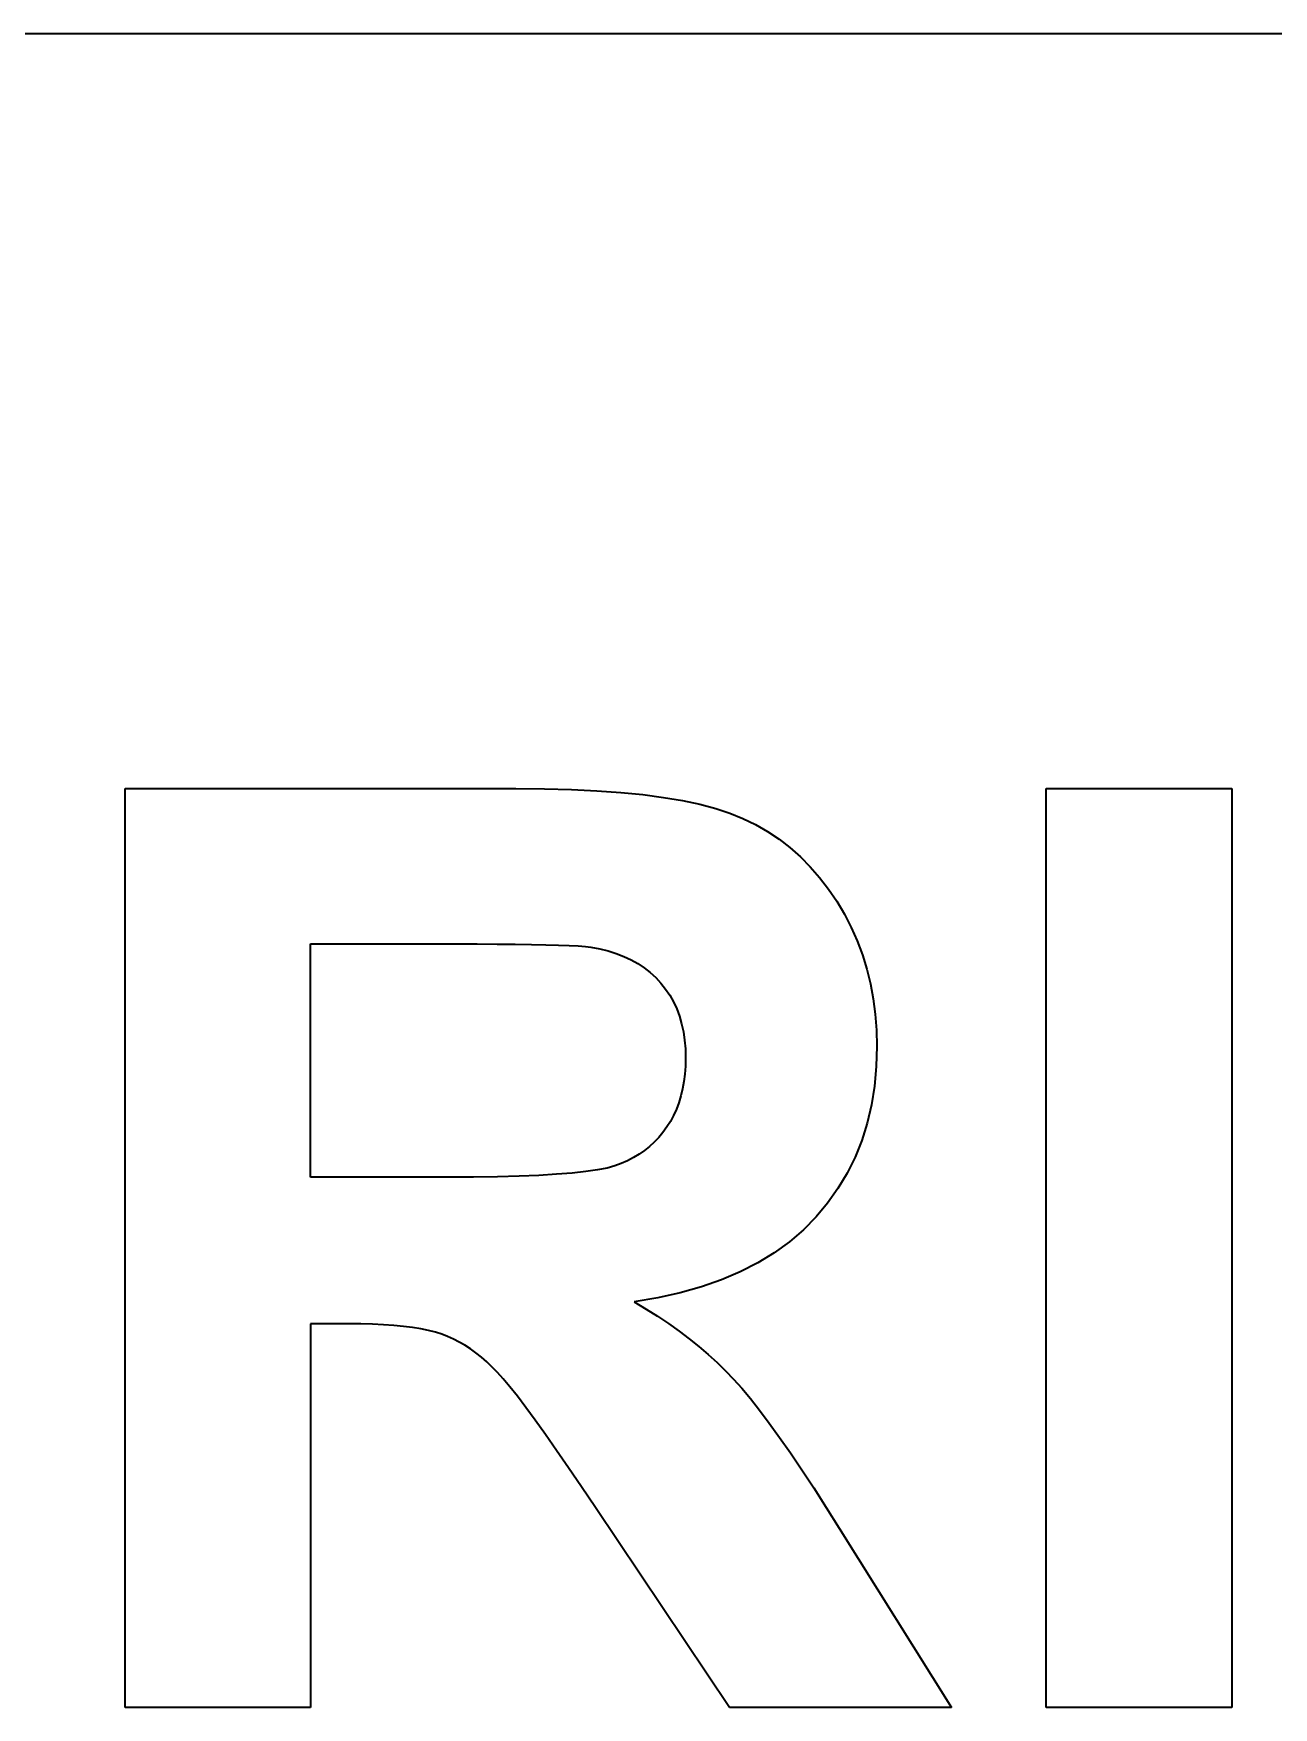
# Model space of a CAD drawing. Extents: x 23 to 587, y 4 to 413.
# Drawn here: x 255.251 to 256.6, y 166.222 to 168.044 of the extents above; entities that cross this region are included whole.
import ezdxf

# ---------------------------------------------------------------- set-up
doc = ezdxf.new("R2010")
doc.units = 0
doc.layers.get('0').update_dxf_attribs({"lineweight": 13})

# ---------------------------------------------------------------- blocks, each defined once
blk = doc.blocks.new('BLOCK7080')
at = {"color": 7, "lineweight": 35}
blk.add_line((-63, 55.05), (-17, 55.05), dxfattribs=at)
at = {"color": 7, "lineweight": 35, "ltscale": 0.021249}
blk.add_line((-26.531, 53.4071), (-25.681, 53.4071), dxfattribs=at)
at = {"color": 7, "lineweight": 35, "ltscale": 0.05}
for p, q in [((-26.531, 51.4071), (-26.531, 53.4071)), ((-24.5269, 51.4071), (-24.5269, 53.4071)), ((-24.1231, 53.4071), (-24.1231, 51.4071))]:
    blk.add_line(p, q, dxfattribs=at)
at = {"color": 7, "lineweight": 35, "ltscale": 0.001559}
blk.add_line((-25.681, 53.4071), (-25.6187, 53.4066), dxfattribs=at)
at = {"color": 7, "lineweight": 35, "ltscale": 0.001472}
blk.add_line((-25.6187, 53.4066), (-25.5598, 53.405), dxfattribs=at)
at = {"color": 7, "lineweight": 35, "ltscale": 0.001386}
blk.add_line((-25.5598, 53.405), (-25.5045, 53.4023), dxfattribs=at)
at = {"color": 7, "lineweight": 35, "ltscale": 0.010095}
for p, q in [((-24.5269, 53.4071), (-24.1231, 53.4071)), ((-24.1231, 51.4071), (-24.5269, 51.4071))]:
    blk.add_line(p, q, dxfattribs=at)
at = {"color": 7, "lineweight": 35, "ltscale": 0.0013}
blk.add_line((-25.5045, 53.4023), (-25.4526, 53.3985), dxfattribs=at)
at = {"color": 7, "lineweight": 35, "ltscale": 0.001214}
blk.add_line((-25.4526, 53.3985), (-25.4043, 53.3937), dxfattribs=at)
at = {"color": 7, "lineweight": 35, "ltscale": 0.001131}
blk.add_line((-25.4043, 53.3937), (-25.3594, 53.3877), dxfattribs=at)
at = {"color": 7, "lineweight": 35, "ltscale": 0.001048}
blk.add_line((-25.3594, 53.3877), (-25.3181, 53.3808), dxfattribs=at)
at = {"color": 7, "lineweight": 35, "ltscale": 0.000967045}
blk.add_line((-25.3181, 53.3808), (-25.2803, 53.3727), dxfattribs=at)
at = {"color": 7, "lineweight": 35, "ltscale": 0.000887936}
blk.add_line((-25.2803, 53.3727), (-25.246, 53.3635), dxfattribs=at)
at = {"color": 7, "lineweight": 35, "ltscale": 0.000811709}
blk.add_line((-25.246, 53.3635), (-25.2152, 53.3533), dxfattribs=at)
at = {"color": 7, "lineweight": 35, "ltscale": 0.000768974}
blk.add_line((-25.2152, 53.3533), (-25.1867, 53.3417), dxfattribs=at)
at = {"color": 7, "lineweight": 35, "ltscale": 0.000759543}
blk.add_line((-25.1867, 53.3417), (-25.1594, 53.3284), dxfattribs=at)
at = {"color": 7, "lineweight": 35, "ltscale": 0.00075388}
blk.add_line((-25.1594, 53.3284), (-25.1332, 53.3134), dxfattribs=at)
at = {"color": 7, "lineweight": 35, "ltscale": 0.000750551}
blk.add_line((-25.1332, 53.3134), (-25.1082, 53.2967), dxfattribs=at)
at = {"color": 7, "lineweight": 35, "ltscale": 0.000751853}
blk.add_line((-25.1082, 53.2967), (-25.0844, 53.2784), dxfattribs=at)
at = {"color": 7, "lineweight": 35, "ltscale": 0.000756487}
blk.add_line((-25.0844, 53.2784), (-25.0617, 53.2584), dxfattribs=at)
at = {"color": 7, "lineweight": 35, "ltscale": 0.000763362}
blk.add_line((-25.0617, 53.2584), (-25.0402, 53.2367), dxfattribs=at)
at = {"color": 7, "lineweight": 35, "ltscale": 0.00077517}
blk.add_line((-25.0402, 53.2367), (-25.0198, 53.2133), dxfattribs=at)
at = {"color": 7, "lineweight": 35, "ltscale": 0.000788466}
blk.add_line((-25.0198, 53.2133), (-25.0006, 53.1883), dxfattribs=at)
at = {"color": 7, "lineweight": 35, "ltscale": 0.000806193}
blk.add_line((-25.0006, 53.1883), (-24.9826, 53.1616), dxfattribs=at)
at = {"color": 7, "lineweight": 35, "ltscale": 0.000812809}
blk.add_line((-24.9826, 53.1616), (-24.966, 53.1336), dxfattribs=at)
at = {"color": 7, "lineweight": 35, "ltscale": 0.000808716}
blk.add_line((-24.966, 53.1336), (-24.9511, 53.1049), dxfattribs=at)
at = {"color": 7, "lineweight": 35, "ltscale": 0.000807269}
blk.add_line((-24.9511, 53.1049), (-24.938, 53.0754), dxfattribs=at)
at = {"color": 7, "lineweight": 35, "ltscale": 0.007879}
blk.add_line((-26.1272, 53.0688), (-25.812, 53.0688), dxfattribs=at)
at = {"color": 7, "lineweight": 35, "ltscale": 0.012687}
blk.add_line((-26.1272, 52.5613), (-26.1272, 53.0688), dxfattribs=at)
at = {"color": 7, "lineweight": 35, "ltscale": 0.001179}
blk.add_line((-25.812, 53.0688), (-25.7649, 53.0687), dxfattribs=at)
at = {"color": 7, "lineweight": 35, "ltscale": 0.001081}
blk.add_line((-25.7649, 53.0687), (-25.7217, 53.0685), dxfattribs=at)
at = {"color": 7, "lineweight": 35, "ltscale": 0.000982336}
blk.add_line((-25.7217, 53.0685), (-25.6824, 53.0682), dxfattribs=at)
at = {"color": 7, "lineweight": 35, "ltscale": 0.000883924}
blk.add_line((-25.6824, 53.0682), (-25.647, 53.0677), dxfattribs=at)
at = {"color": 7, "lineweight": 35, "ltscale": 0.000785998}
blk.add_line((-25.647, 53.0677), (-25.6156, 53.0671), dxfattribs=at)
at = {"color": 7, "lineweight": 35, "ltscale": 0.000688039}
blk.add_line((-25.6156, 53.0671), (-25.5881, 53.0664), dxfattribs=at)
at = {"color": 7, "lineweight": 35, "ltscale": 0.000589415}
blk.add_line((-25.5881, 53.0664), (-25.5645, 53.0655), dxfattribs=at)
at = {"color": 7, "lineweight": 35, "ltscale": 0.00049201}
blk.add_line((-25.5645, 53.0655), (-25.5448, 53.0644), dxfattribs=at)
at = {"color": 7, "lineweight": 35, "ltscale": 0.000393994}
blk.add_line((-25.5448, 53.0644), (-25.5291, 53.0633), dxfattribs=at)
at = {"color": 7, "lineweight": 35, "ltscale": 0.000296211}
blk.add_line((-25.5291, 53.0633), (-25.5174, 53.062), dxfattribs=at)
at = {"color": 7, "lineweight": 35, "ltscale": 0.000489211}
blk.add_line((-25.5174, 53.062), (-25.4981, 53.0583), dxfattribs=at)
at = {"color": 7, "lineweight": 35, "ltscale": 0.000472428}
blk.add_line((-25.4981, 53.0583), (-25.4798, 53.0536), dxfattribs=at)
at = {"color": 7, "lineweight": 35, "ltscale": 0.000457599}
blk.add_line((-25.4798, 53.0536), (-25.4624, 53.048), dxfattribs=at)
at = {"color": 7, "lineweight": 35, "ltscale": 0.00044401}
blk.add_line((-25.4624, 53.048), (-25.4458, 53.0416), dxfattribs=at)
at = {"color": 7, "lineweight": 35, "ltscale": 0.000432759}
blk.add_line((-25.4458, 53.0416), (-25.4302, 53.0342), dxfattribs=at)
at = {"color": 7, "lineweight": 35, "ltscale": 0.000809714}
blk.add_line((-24.938, 53.0754), (-24.9267, 53.045), dxfattribs=at)
at = {"color": 7, "lineweight": 35, "ltscale": 0.000814353}
blk.add_line((-24.9267, 53.045), (-24.9171, 53.0139), dxfattribs=at)
at = {"color": 7, "lineweight": 35, "ltscale": 0.000423244}
blk.add_line((-25.4302, 53.0342), (-25.4154, 53.0259), dxfattribs=at)
at = {"color": 7, "lineweight": 35, "ltscale": 0.000416629}
blk.add_line((-25.4154, 53.0259), (-25.4016, 53.0167), dxfattribs=at)
at = {"color": 7, "lineweight": 35, "ltscale": 0.000412071}
blk.add_line((-25.4016, 53.0167), (-25.3886, 53.0065), dxfattribs=at)
at = {"color": 7, "lineweight": 35, "ltscale": 0.000409608}
blk.add_line((-25.3886, 53.0065), (-25.3765, 52.9955), dxfattribs=at)
at = {"color": 7, "lineweight": 35, "ltscale": 0.000821849}
blk.add_line((-24.9171, 53.0139), (-24.9092, 52.982), dxfattribs=at)
at = {"color": 7, "lineweight": 35, "ltscale": 0.00041022}
blk.add_line((-25.3765, 52.9955), (-25.3652, 52.9835), dxfattribs=at)
at = {"color": 7, "lineweight": 35, "ltscale": 0.000409515}
blk.add_line((-25.3652, 52.9835), (-25.355, 52.9707), dxfattribs=at)
at = {"color": 7, "lineweight": 35, "ltscale": 0.000409444}
blk.add_line((-25.355, 52.9707), (-25.3458, 52.9572), dxfattribs=at)
at = {"color": 7, "lineweight": 35, "ltscale": 0.000831321}
blk.add_line((-24.9092, 52.982), (-24.9031, 52.9493), dxfattribs=at)
at = {"color": 7, "lineweight": 35, "ltscale": 0.000412331}
blk.add_line((-25.3458, 52.9572), (-25.3377, 52.9428), dxfattribs=at)
at = {"color": 7, "lineweight": 35, "ltscale": 0.000416961}
blk.add_line((-25.3377, 52.9428), (-25.3307, 52.9277), dxfattribs=at)
at = {"color": 7, "lineweight": 35, "ltscale": 0.000844775}
blk.add_line((-24.9031, 52.9493), (-24.8987, 52.9158), dxfattribs=at)
at = {"color": 7, "lineweight": 35, "ltscale": 0.000424144}
blk.add_line((-25.3307, 52.9277), (-25.3248, 52.9118), dxfattribs=at)
at = {"color": 7, "lineweight": 35, "ltscale": 0.000434596}
blk.add_line((-25.3248, 52.9118), (-25.32, 52.8951), dxfattribs=at)
at = {"color": 7, "lineweight": 35, "ltscale": 0.000447214}
blk.add_line((-25.32, 52.8951), (-25.3162, 52.8776), dxfattribs=at)
at = {"color": 7, "lineweight": 35, "ltscale": 0.000859254}
blk.add_line((-24.8987, 52.9158), (-24.8961, 52.8815), dxfattribs=at)
at = {"color": 7, "lineweight": 35, "ltscale": 0.000460453}
blk.add_line((-25.3162, 52.8776), (-25.3135, 52.8594), dxfattribs=at)
at = {"color": 7, "lineweight": 35, "ltscale": 0.000477788}
blk.add_line((-25.3135, 52.8594), (-25.3119, 52.8403), dxfattribs=at)
at = {"color": 7, "lineweight": 35, "ltscale": 0.000876895}
blk.add_line((-24.8961, 52.8815), (-24.8952, 52.8464), dxfattribs=at)
at = {"color": 7, "lineweight": 35, "ltscale": 0.00049533}
blk.add_line((-25.3119, 52.8403), (-25.3113, 52.8205), dxfattribs=at)
at = {"color": 7, "lineweight": 35, "ltscale": 0.001107}
for p, q in [((-24.8952, 52.8464), (-24.8966, 52.8022)), ((-25.0833, 51.9613), (-25.0585, 51.9245))]:
    blk.add_line(p, q, dxfattribs=at)
at = {"color": 7, "lineweight": 35, "ltscale": 0.00041516}
blk.add_line((-25.313, 52.7857), (-25.315, 52.7692), dxfattribs=at)
at = {"color": 7, "lineweight": 35, "ltscale": 0.000429085}
blk.add_line((-25.3118, 52.8028), (-25.313, 52.7857), dxfattribs=at)
at = {"color": 7, "lineweight": 35, "ltscale": 0.00044262}
blk.add_line((-25.3113, 52.8205), (-25.3118, 52.8028), dxfattribs=at)
at = {"color": 7, "lineweight": 35, "ltscale": 0.001071}
blk.add_line((-24.8966, 52.8022), (-24.9005, 52.7595), dxfattribs=at)
at = {"color": 7, "lineweight": 35, "ltscale": 0.000393211}
blk.add_line((-25.3179, 52.7533), (-25.3216, 52.738), dxfattribs=at)
at = {"color": 7, "lineweight": 35, "ltscale": 0.000404657}
blk.add_line((-25.315, 52.7692), (-25.3179, 52.7533), dxfattribs=at)
at = {"color": 7, "lineweight": 35, "ltscale": 0.001041}
blk.add_line((-24.9005, 52.7595), (-24.9072, 52.7184), dxfattribs=at)
at = {"color": 7, "lineweight": 35, "ltscale": 0.000376786}
blk.add_line((-25.3261, 52.7233), (-25.3314, 52.7092), dxfattribs=at)
at = {"color": 7, "lineweight": 35, "ltscale": 0.000384471}
blk.add_line((-25.3216, 52.738), (-25.3261, 52.7233), dxfattribs=at)
at = {"color": 7, "lineweight": 35, "ltscale": 0.001015}
blk.add_line((-24.9072, 52.7184), (-24.9164, 52.6789), dxfattribs=at)
at = {"color": 7, "lineweight": 35, "ltscale": 0.000363655}
blk.add_line((-25.3445, 52.6828), (-25.3523, 52.6705), dxfattribs=at)
at = {"color": 7, "lineweight": 35, "ltscale": 0.00036662}
blk.add_line((-25.3375, 52.6957), (-25.3445, 52.6828), dxfattribs=at)
at = {"color": 7, "lineweight": 35, "ltscale": 0.000371293}
blk.add_line((-25.3314, 52.7092), (-25.3375, 52.6957), dxfattribs=at)
at = {"color": 7, "lineweight": 35, "ltscale": 0.000994761}
blk.add_line((-24.9164, 52.6789), (-24.9283, 52.6409), dxfattribs=at)
at = {"color": 7, "lineweight": 35, "ltscale": 0.000353995}
blk.add_line((-25.3699, 52.6479), (-25.3797, 52.6376), dxfattribs=at)
at = {"color": 7, "lineweight": 35, "ltscale": 0.000355882}
blk.add_line((-25.3608, 52.6588), (-25.3699, 52.6479), dxfattribs=at)
at = {"color": 7, "lineweight": 35, "ltscale": 0.000360658}
blk.add_line((-25.3523, 52.6705), (-25.3608, 52.6588), dxfattribs=at)
at = {"color": 7, "lineweight": 35, "ltscale": 0.000979538}
blk.add_line((-24.9283, 52.6409), (-24.9429, 52.6046), dxfattribs=at)
at = {"color": 7, "lineweight": 35, "ltscale": 0.000363087}
blk.add_line((-25.4249, 52.6038), (-25.4378, 52.5971), dxfattribs=at)
at = {"color": 7, "lineweight": 35, "ltscale": 0.000357982}
blk.add_line((-25.4127, 52.6112), (-25.4249, 52.6038), dxfattribs=at)
at = {"color": 7, "lineweight": 35, "ltscale": 0.000354072}
blk.add_line((-25.401, 52.6193), (-25.4127, 52.6112), dxfattribs=at)
at = {"color": 7, "lineweight": 35, "ltscale": 0.000352816}
blk.add_line((-25.39, 52.6281), (-25.401, 52.6193), dxfattribs=at)
at = {"color": 7, "lineweight": 35, "ltscale": 0.000352057}
blk.add_line((-25.3797, 52.6376), (-25.39, 52.6281), dxfattribs=at)
at = {"color": 7, "lineweight": 35, "ltscale": 0.00097089}
blk.add_line((-24.9429, 52.6046), (-24.9601, 52.5697), dxfattribs=at)
at = {"color": 7, "lineweight": 35, "ltscale": 0.000963285}
blk.add_line((-25.5924, 52.5675), (-25.6308, 52.5652), dxfattribs=at)
at = {"color": 7, "lineweight": 35, "ltscale": 0.000855215}
blk.add_line((-25.5583, 52.5701), (-25.5924, 52.5675), dxfattribs=at)
at = {"color": 7, "lineweight": 35, "ltscale": 0.000748175}
blk.add_line((-25.5285, 52.5733), (-25.5583, 52.5701), dxfattribs=at)
at = {"color": 7, "lineweight": 35, "ltscale": 0.000640687}
blk.add_line((-25.5032, 52.577), (-25.5285, 52.5733), dxfattribs=at)
at = {"color": 7, "lineweight": 35, "ltscale": 0.000535423}
blk.add_line((-25.4821, 52.5812), (-25.5032, 52.577), dxfattribs=at)
at = {"color": 7, "lineweight": 35, "ltscale": 0.000432258}
blk.add_line((-25.4655, 52.5859), (-25.4821, 52.5812), dxfattribs=at)
at = {"color": 7, "lineweight": 35, "ltscale": 0.000377458}
blk.add_line((-25.4514, 52.5911), (-25.4655, 52.5859), dxfattribs=at)
at = {"color": 7, "lineweight": 35, "ltscale": 0.000369574}
blk.add_line((-25.4378, 52.5971), (-25.4514, 52.5911), dxfattribs=at)
at = {"color": 7, "lineweight": 35, "ltscale": 0.000968438}
blk.add_line((-24.9601, 52.5697), (-24.9799, 52.5365), dxfattribs=at)
at = {"color": 7, "lineweight": 35, "ltscale": 0.00747}
blk.add_line((-25.8284, 52.5613), (-26.1272, 52.5613), dxfattribs=at)
at = {"color": 7, "lineweight": 35, "ltscale": 0.001398}
blk.add_line((-25.7725, 52.5616), (-25.8284, 52.5613), dxfattribs=at)
at = {"color": 7, "lineweight": 35, "ltscale": 0.001289}
blk.add_line((-25.7209, 52.5623), (-25.7725, 52.5616), dxfattribs=at)
at = {"color": 7, "lineweight": 35, "ltscale": 0.00118}
blk.add_line((-25.6737, 52.5635), (-25.7209, 52.5623), dxfattribs=at)
at = {"color": 7, "lineweight": 35, "ltscale": 0.001072}
blk.add_line((-25.6308, 52.5652), (-25.6737, 52.5635), dxfattribs=at)
at = {"color": 7, "lineweight": 35, "ltscale": 0.00097125}
blk.add_line((-24.9799, 52.5365), (-25.0024, 52.5048), dxfattribs=at)
at = {"color": 7, "lineweight": 35, "ltscale": 0.000980942}
blk.add_line((-25.0024, 52.5048), (-25.0276, 52.4747), dxfattribs=at)
at = {"color": 7, "lineweight": 35, "ltscale": 0.000990517}
blk.add_line((-25.0276, 52.4747), (-25.0553, 52.4464), dxfattribs=at)
at = {"color": 7, "lineweight": 35, "ltscale": 0.001001}
blk.add_line((-25.0553, 52.4464), (-25.0857, 52.4204), dxfattribs=at)
at = {"color": 7, "lineweight": 35, "ltscale": 0.001044}
blk.add_line((-25.1188, 52.3964), (-25.1544, 52.3747), dxfattribs=at)
at = {"color": 7, "lineweight": 35, "ltscale": 0.001019}
blk.add_line((-25.0857, 52.4204), (-25.1188, 52.3964), dxfattribs=at)
at = {"color": 7, "lineweight": 35, "ltscale": 0.001111}
blk.add_line((-25.1926, 52.3551), (-25.2335, 52.3377), dxfattribs=at)
at = {"color": 7, "lineweight": 35, "ltscale": 0.001074}
blk.add_line((-25.1544, 52.3747), (-25.1926, 52.3551), dxfattribs=at)
at = {"color": 7, "lineweight": 35, "ltscale": 0.001198}
blk.add_line((-25.277, 52.3225), (-25.3231, 52.3094), dxfattribs=at)
at = {"color": 7, "lineweight": 35, "ltscale": 0.001152}
blk.add_line((-25.2335, 52.3377), (-25.277, 52.3225), dxfattribs=at)
at = {"color": 7, "lineweight": 35, "ltscale": 0.001302}
blk.add_line((-25.3719, 52.2985), (-25.4232, 52.2898), dxfattribs=at)
at = {"color": 7, "lineweight": 35, "ltscale": 0.000749719}
blk.add_line((-25.4232, 52.2898), (-25.3975, 52.2744), dxfattribs=at)
at = {"color": 7, "lineweight": 35, "ltscale": 0.001248}
blk.add_line((-25.3231, 52.3094), (-25.3719, 52.2985), dxfattribs=at)
at = {"color": 7, "lineweight": 35, "ltscale": 0.020873}
blk.add_line((-26.1272, 52.2421), (-26.1272, 51.4071), dxfattribs=at)
at = {"color": 7, "lineweight": 35, "ltscale": 0.002047}
blk.add_line((-26.0453, 52.2421), (-26.1272, 52.2421), dxfattribs=at)
at = {"color": 7, "lineweight": 35, "ltscale": 0.000676752}
blk.add_line((-26.0182, 52.2418), (-26.0453, 52.2421), dxfattribs=at)
at = {"color": 7, "lineweight": 35, "ltscale": 0.000639946}
blk.add_line((-25.9926, 52.2412), (-26.0182, 52.2418), dxfattribs=at)
at = {"color": 7, "lineweight": 35, "ltscale": 0.000602636}
blk.add_line((-25.9686, 52.24), (-25.9926, 52.2412), dxfattribs=at)
at = {"color": 7, "lineweight": 35, "ltscale": 0.000565914}
blk.add_line((-25.946, 52.2385), (-25.9686, 52.24), dxfattribs=at)
at = {"color": 7, "lineweight": 35, "ltscale": 0.000734974}
blk.add_line((-25.3975, 52.2744), (-25.3727, 52.2586), dxfattribs=at)
at = {"color": 7, "lineweight": 35, "ltscale": 0.000719566}
blk.add_line((-25.3727, 52.2586), (-25.3487, 52.2426), dxfattribs=at)
at = {"color": 7, "lineweight": 35, "ltscale": 0.000705045}
blk.add_line((-25.3487, 52.2426), (-25.3257, 52.2263), dxfattribs=at)
at = {"color": 7, "lineweight": 35, "ltscale": 0.000529275}
blk.add_line((-25.9249, 52.2364), (-25.946, 52.2385), dxfattribs=at)
at = {"color": 7, "lineweight": 35, "ltscale": 0.000493311}
blk.add_line((-25.9053, 52.234), (-25.9249, 52.2364), dxfattribs=at)
at = {"color": 7, "lineweight": 35, "ltscale": 0.000457942}
blk.add_line((-25.8873, 52.231), (-25.9053, 52.234), dxfattribs=at)
at = {"color": 7, "lineweight": 35, "ltscale": 0.00042269}
blk.add_line((-25.8707, 52.2277), (-25.8873, 52.231), dxfattribs=at)
at = {"color": 7, "lineweight": 35, "ltscale": 0.000388971}
blk.add_line((-25.8556, 52.2238), (-25.8707, 52.2277), dxfattribs=at)
at = {"color": 7, "lineweight": 35, "ltscale": 0.000355545}
blk.add_line((-25.842, 52.2196), (-25.8556, 52.2238), dxfattribs=at)
at = {"color": 7, "lineweight": 35, "ltscale": 0.000341467}
blk.add_line((-25.8293, 52.2147), (-25.842, 52.2196), dxfattribs=at)
at = {"color": 7, "lineweight": 35, "ltscale": 0.000345612}
blk.add_line((-25.8167, 52.209), (-25.8293, 52.2147), dxfattribs=at)
at = {"color": 7, "lineweight": 35, "ltscale": 0.00035077}
blk.add_line((-25.8042, 52.2026), (-25.8167, 52.209), dxfattribs=at)
at = {"color": 7, "lineweight": 35, "ltscale": 0.000357231}
blk.add_line((-25.7918, 52.1954), (-25.8042, 52.2026), dxfattribs=at)
at = {"color": 7, "lineweight": 35, "ltscale": 0.000691062}
blk.add_line((-25.3257, 52.2263), (-25.3037, 52.2097), dxfattribs=at)
at = {"color": 7, "lineweight": 35, "ltscale": 0.000677669}
blk.add_line((-25.3037, 52.2097), (-25.2825, 52.1927), dxfattribs=at)
at = {"color": 7, "lineweight": 35, "ltscale": 0.00036397}
blk.add_line((-25.7796, 52.1875), (-25.7918, 52.1954), dxfattribs=at)
at = {"color": 7, "lineweight": 35, "ltscale": 0.000372377}
blk.add_line((-25.7675, 52.1788), (-25.7796, 52.1875), dxfattribs=at)
at = {"color": 7, "lineweight": 35, "ltscale": 0.000380693}
blk.add_line((-25.7556, 52.1693), (-25.7675, 52.1788), dxfattribs=at)
at = {"color": 7, "lineweight": 35, "ltscale": 0.00039052}
blk.add_line((-25.7438, 52.1591), (-25.7556, 52.1693), dxfattribs=at)
at = {"color": 7, "lineweight": 35, "ltscale": 0.000664396}
blk.add_line((-25.2825, 52.1927), (-25.2623, 52.1755), dxfattribs=at)
at = {"color": 7, "lineweight": 35, "ltscale": 0.000652994}
blk.add_line((-25.2623, 52.1755), (-25.2429, 52.158), dxfattribs=at)
at = {"color": 7, "lineweight": 35, "ltscale": 0.000400468}
blk.add_line((-25.7321, 52.1481), (-25.7438, 52.1591), dxfattribs=at)
at = {"color": 7, "lineweight": 35, "ltscale": 0.000412177}
blk.add_line((-25.7206, 52.1363), (-25.7321, 52.1481), dxfattribs=at)
at = {"color": 7, "lineweight": 35, "ltscale": 0.00046544}
blk.add_line((-25.7082, 52.1225), (-25.7206, 52.1363), dxfattribs=at)
at = {"color": 7, "lineweight": 35, "ltscale": 0.000640725}
blk.add_line((-25.2429, 52.158), (-25.2245, 52.1401), dxfattribs=at)
at = {"color": 7, "lineweight": 35, "ltscale": 0.000630195}
blk.add_line((-25.2245, 52.1401), (-25.207, 52.122), dxfattribs=at)
at = {"color": 7, "lineweight": 35, "ltscale": 0.00056344}
blk.add_line((-25.6938, 52.1051), (-25.7082, 52.1225), dxfattribs=at)
at = {"color": 7, "lineweight": 35, "ltscale": 0.000660833}
blk.add_line((-25.6774, 52.0844), (-25.6938, 52.1051), dxfattribs=at)
at = {"color": 7, "lineweight": 35, "ltscale": 0.000661367}
blk.add_line((-25.207, 52.122), (-25.1893, 52.1023), dxfattribs=at)
at = {"color": 7, "lineweight": 35, "ltscale": 0.000734139}
blk.add_line((-25.1893, 52.1023), (-25.1705, 52.0798), dxfattribs=at)
at = {"color": 7, "lineweight": 35, "ltscale": 0.000759742}
blk.add_line((-25.6591, 52.0602), (-25.6774, 52.0844), dxfattribs=at)
at = {"color": 7, "lineweight": 35, "ltscale": 0.000858061}
blk.add_line((-25.6388, 52.0325), (-25.6591, 52.0602), dxfattribs=at)
at = {"color": 7, "lineweight": 35, "ltscale": 0.000808336}
blk.add_line((-25.1705, 52.0798), (-25.1505, 52.0544), dxfattribs=at)
at = {"color": 7, "lineweight": 35, "ltscale": 0.00095675}
blk.add_line((-25.6165, 52.0014), (-25.6388, 52.0325), dxfattribs=at)
at = {"color": 7, "lineweight": 35, "ltscale": 0.000882096}
blk.add_line((-25.1505, 52.0544), (-25.1293, 52.0262), dxfattribs=at)
at = {"color": 7, "lineweight": 35, "ltscale": 0.00095729}
blk.add_line((-25.1293, 52.0262), (-25.1069, 51.9951), dxfattribs=at)
at = {"color": 7, "lineweight": 35, "ltscale": 0.001056}
blk.add_line((-25.5923, 51.9668), (-25.6165, 52.0014), dxfattribs=at)
at = {"color": 7, "lineweight": 35, "ltscale": 0.001032}
blk.add_line((-25.1069, 51.9951), (-25.0833, 51.9613), dxfattribs=at)
at = {"color": 7, "lineweight": 35, "ltscale": 0.001154}
blk.add_line((-25.5661, 51.9288), (-25.5923, 51.9668), dxfattribs=at)
at = {"color": 7, "lineweight": 35, "ltscale": 0.001253}
blk.add_line((-25.5379, 51.8873), (-25.5661, 51.9288), dxfattribs=at)
at = {"color": 7, "lineweight": 35, "ltscale": 0.001183}
blk.add_line((-25.0585, 51.9245), (-25.0326, 51.885), dxfattribs=at)
at = {"color": 7, "lineweight": 35, "ltscale": 0.001352}
blk.add_line((-25.5078, 51.8424), (-25.5379, 51.8873), dxfattribs=at)
at = {"color": 7, "lineweight": 35, "ltscale": 0.001258}
blk.add_line((-25.0326, 51.885), (-25.0054, 51.8426), dxfattribs=at)
at = {"color": 7, "lineweight": 35, "ltscale": 0.013102}
blk.add_line((-25.2158, 51.4071), (-25.5078, 51.8424), dxfattribs=at)
at = {"color": 7, "lineweight": 35, "ltscale": 0.001335}
blk.add_line((-25.0054, 51.8426), (-24.9771, 51.7973), dxfattribs=at)
at = {"color": 7, "lineweight": 35, "ltscale": 0.011507}
blk.add_line((-24.9771, 51.7973), (-24.7329, 51.4071), dxfattribs=at)
at = {"color": 7, "lineweight": 35, "ltscale": 0.010096}
blk.add_line((-26.1272, 51.4071), (-26.531, 51.4071), dxfattribs=at)
at = {"color": 7, "lineweight": 35, "ltscale": 0.012074}
blk.add_line((-24.7329, 51.4071), (-25.2158, 51.4071), dxfattribs=at)

msp = doc.modelspace()

# ---------------------------------------------------------------- block references
at = {"lineweight": 0, "xscale": 0.5, "yscale": 0.5, "zscale": 0.5}
msp.add_blockref('BLOCK7080', (268.6158, 140.5185), dxfattribs=at)

doc.saveas('drawing.dxf')
